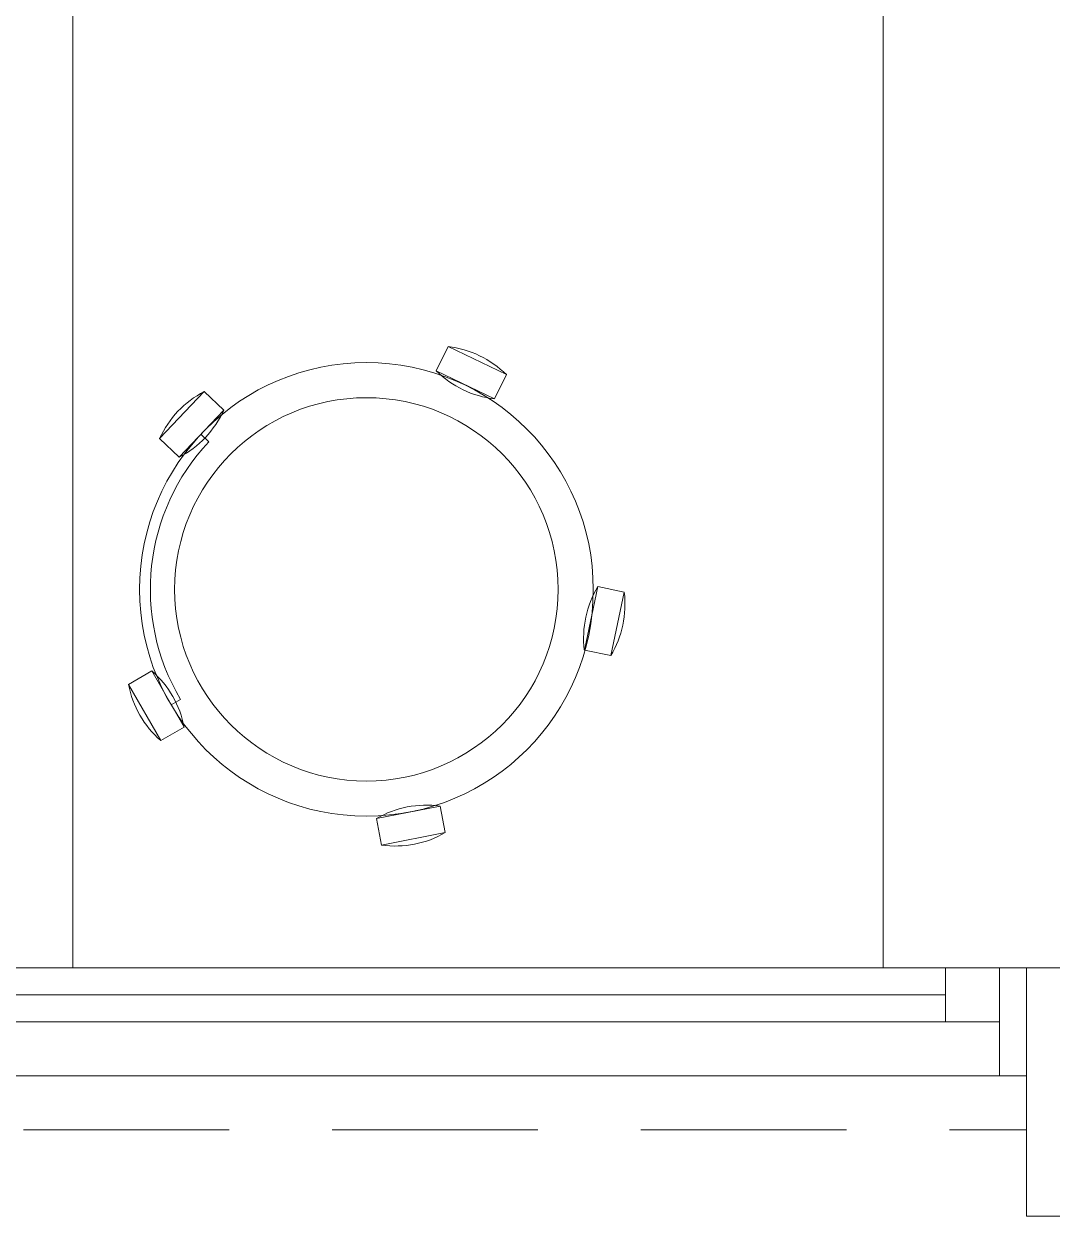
# Model space of a CAD drawing. Header units: millimetres. Extents: x -2143172 to 5255, y -610845 to 279739.
# Drawn here: x -1223559 to -1222607, y -32765 to -31661 of the extents above; entities that cross this region are included whole.
import ezdxf

# ---------------------------------------------------------------- set-up
doc = ezdxf.new("R2010")
doc.units = ezdxf.units.MM
doc.header["$LTSCALE"] = 30
doc.linetypes.add('HIDDEN', pattern=[9.525, 6.35, -3.175])
doc.linetypes.add('HIDDEN2', pattern=[0.1875, 0.125, -0.0625])
doc.layers.get('0').update_dxf_attribs({"lineweight": 5})
for name, color, linetype, lineweight in [('Aluminum', 7, 'Continuous', 5), ('LOADING', 163, 'Continuous', 5), ('Proj', 7, 'HIDDEN2', 5), ('Walls', 32, 'Continuous', 5)]:
    doc.layers.add(name, color=color, linetype=linetype, lineweight=lineweight)

# ---------------------------------------------------------------- blocks, each defined once
blk = doc.blocks.new('HF10037B-P')
at = {"color": 0}
for p, q in [((0.2459, 0.134), (0.1859, 0.134)), ((0.1859, 0.134), (0.1859, 0.109)), ((0.2459, 0.134), (0.2459, 0.109)), ((0.2459, 0.109), (0.1859, 0.109)), ((0, 0), (-0.0142, -0.0583)), ((0, 0), (0.0243, -0.0059)), ((0.0243, -0.0059), (0.01, -0.0642)), ((0.4071, -0.0094), (0.431, -0.0018)), ((0.4071, -0.0094), (0.4255, -0.0665)), ((0.431, -0.0018), (0.4493, -0.0589)), ((0.4069, -0.0417), (0.4165, -0.0387)), ((-0.0142, -0.0583), (0.01, -0.0642)), ((0.4255, -0.0665), (0.4493, -0.0589)), ((0.0524, -0.2725), (0.0674, -0.2525)), ((0.0674, -0.2525), (0.1154, -0.2885)), ((0.3125, -0.2897), (0.362, -0.2558)), ((0.3761, -0.2764), (0.362, -0.2558)), ((0.0524, -0.2725), (0.1004, -0.3085)), ((0.3267, -0.268), (0.3323, -0.2763)), ((0.3266, -0.3103), (0.3761, -0.2764)), ((0.1004, -0.3085), (0.1154, -0.2885)), ((0.3266, -0.3103), (0.3125, -0.2897))]:
    blk.add_line(p, q, dxfattribs=at)
for radius in [0.21, 0.1775]:
    blk.add_circle((0.2161, -0.1014), radius, dxfattribs=at)
for centre, radius, start, end in [((0.2159, 0.0465), 0.0925, 71.0754, 108.9246), ((0.2159, 0.1965), 0.0925, 251.0754, 288.9246), ((0.0779, -0.0499), 0.0925, 147.3419, 185.1912), ((-0.0678, -0.0143), 0.0925, 327.3419, 5.1912), ((0.4996, -0.0113), 0.0925, 178.8412, 216.6904), ((0.3568, -0.057), 0.0925, 358.8412, 36.6904), ((0.2161, -0.1014), 0.2, 303.6037, 17.3657), ((0.0389, -0.3404), 0.0925, 34.1875, 72.0368), ((0.3867, -0.3449), 0.0925, 105.5121, 143.3614), ((0.1289, -0.2205), 0.0925, 214.1875, 252.0368), ((0.3019, -0.2212), 0.0925, 285.5121, 323.3614)]:
    blk.add_arc(centre, radius, start, end, dxfattribs=at)

msp = doc.modelspace()

# ---------------------------------------------------------------- linework, layer by layer
at = {"layer": 'Aluminum'}
for p, q in [((-1222630.9, -32534.7), (-1224130.9, -32534.7)), ((-1222705.9, -32584.7), (-1222705.9, -32534.7)), ((-1222655.9, -32634.7), (-1222655.9, -32534.7)), ((-1224055.9, -32559.7), (-1222705.9, -32559.7)), ((-1222655.9, -32584.7), (-1224105.9, -32584.7)), ((-1222630.9, -32634.7), (-1224130.9, -32634.7))]:
    msp.add_line(p, q, dxfattribs=at)
at = {"layer": 'LOADING', "elevation": -0.1}
msp.add_lwpolyline([(-1223513.5, -31034.7), (-1222763.5, -31034.7), (-1222763.5, -32534.7), (-1223513.5, -32534.7)], close=True, dxfattribs=at)
at = {"layer": 'Proj', "linetype": 'HIDDEN'}
msp.add_line((-1224130.9, -32684.7), (-1222630.9, -32684.7), dxfattribs=at)
at = {"layer": 'Walls'}
for p, q in [((-1222630.9, -32534.7), (-1222630.9, -32764.7)), ((-1222630.9, -32534.7), (-1221598.7, -32534.7, 0)), ((-1221598.7, -32763.1, 0), (-1222630.9, -32764.7))]:
    msp.add_line(p, q, dxfattribs=at)

# ---------------------------------------------------------------- block references
at = {"layer": 'LOADING', "extrusion": (-2.75759e-10, 1.16581e-09, -1), "xscale": 999.9999999999997, "yscale": 999.9999999999997, "zscale": 999.9999999999997, "rotation": 25.78131253592628}
msp.add_blockref('HF10037B-P', (1223003.2, -32187, 0.1), dxfattribs=at)

doc.saveas('drawing.dxf')
